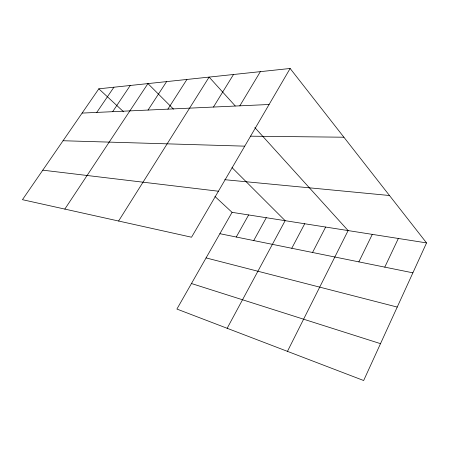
<?xml version="1.0" encoding="UTF-8"?>
<svg xmlns="http://www.w3.org/2000/svg" width="449" height="449" viewBox="0 0 449 449"><rect width="100%" height="100%" fill="white"/><g stroke="black" fill="none" stroke-linecap="round" stroke-linejoin="round"><path stroke-width="0.67" d="M426.55 242.903L363.662 380.522L176.906 309.058L232.06 212.338L426.55 242.903L290.138 68.478L98.825 88.818L22.45 199.682L191.532 237.218L290.138 68.478M384.787 267.133L398.347 238.47M358.858 261.874L372.283 234.372M287.455 351.359L348.115 230.578L254.824 127.561M312.543 252.484L325.648 227.048M291.777 248.275L304.708 223.754M227.149 328.286L285.149 220.678L232.026 167.606M253.73 240.557L266.291 217.714M236.264 237.016L248.634 214.942M239.822 105.841L260.364 71.649M213.455 107.047L233.491 74.506M118.598 221.026L209.122 77.093L235.237 105.936M167.881 109.146L186.913 79.456M148.052 110.056L166.601 81.617M64.83 209.088L147.94 83.598L173.505 109.135M112.643 111.683L130.249 85.478M96.771 112.413L113.928 87.213M82.105 113.086L269.097 104.494M250.413 136.182L343.895 137.214M63.056 140.739L244.75 146.155M224.753 179.695L389.491 195.511M42.784 170.171L218.41 191.223M219.881 233.699L412.872 272.829M206.074 257.911L397.23 307.065M191.465 283.527L380.505 343.659M98.825 88.818L123.604 111.795M214.931 196.46L232.06 212.338"/></g></svg>
